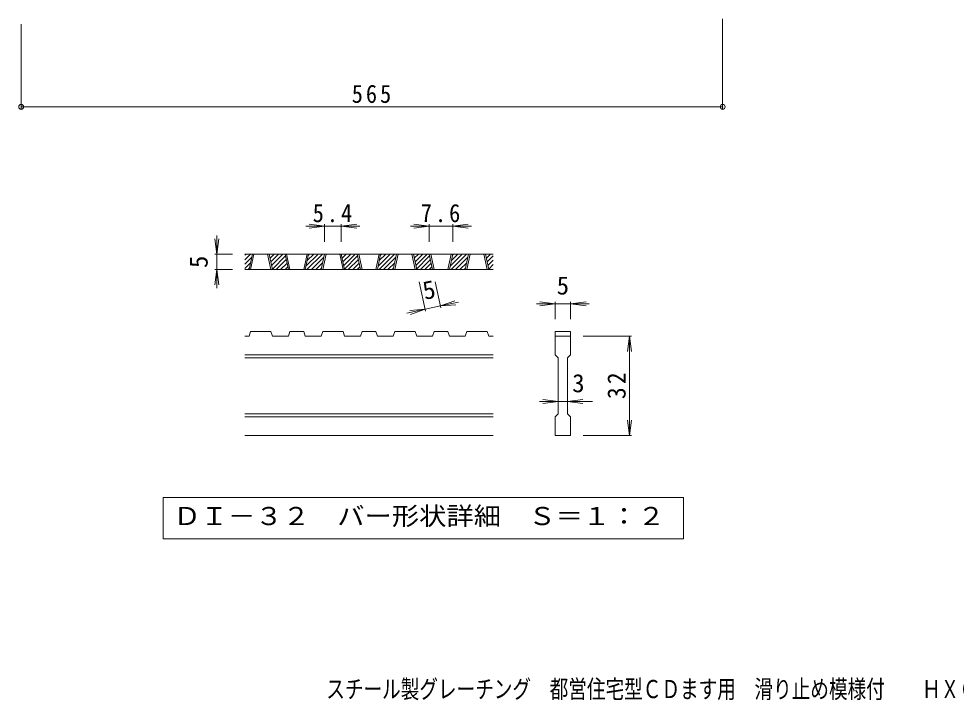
# Model space of a CAD drawing. Units: millimetres, scale not verified, with parts at other scales. Extents: x -679 to 831, y -677 to 626.
# Drawn here: x -679 to 76, y -677 to -127 of the extents above; entities that cross this region are included whole.
import ezdxf
from ezdxf.enums import TextEntityAlignment as Align

# ---------------------------------------------------------------- set-up
doc = ezdxf.new("R2010")
doc.units = ezdxf.units.MM
doc.header["$LTSCALE"] = 5
doc.header["$PDMODE"] = 32
doc.header["$PDSIZE"] = 4
for name, color, linetype, lineweight in [('A-4_寸法', 7, 'Continuous', 9), ('D-0_通り芯', 3, 'Continuous', 9), ('D-4_寸法', 7, 'Continuous', 9), ('F-5_F-5ﾚｲﾔ', 2, 'Continuous', 9)]:
    doc.layers.add(name, color=color, linetype=linetype, lineweight=lineweight)
doc.styles.add('ＭＳ ゴシック', font='')
doc.styles.get('ＭＳ ゴシック').set_extended_font_data('MS Gothic')

msp = doc.modelspace()

# ---------------------------------------------------------------- linework, layer by layer
at = {"layer": 'A-4_寸法'}
for p, q in [((-111.961, -127.378), (-111.961, -199.931)), ((-676.961, -131.878), (-676.961, -199.931)), ((-676.961, -198.431), (-111.961, -198.431))]:
    msp.add_line(p, q, dxfattribs=at)
for p in [(-676.961, -198.431), (-111.961, -198.431)]:
    msp.add_point(p, dxfattribs=at)
at = {"layer": 'D-0_通り芯'}
for p, q in [((-496.891, -321.595), (-492.358, -317.062)), ((-496.891, -318.06), (-495.893, -317.062)), ((-296.891, -317.062), (-496.891, -317.062)), ((-493.452, -329.562), (-490.777, -317.062)), ((-492.202, -329.562), (-489.527, -317.062)), ((-478.452, -317.062), (-475.777, -329.562)), ((-477.202, -317.062), (-474.527, -329.562)), ((-477.117, -317.461), (-476.718, -317.062)), ((-476.494, -320.373), (-473.182, -317.062)), ((-475.871, -323.286), (-469.647, -317.062)), ((-475.247, -326.198), (-466.111, -317.062)), ((-461.744, -329.562), (-464.419, -317.062)), ((-460.494, -329.562), (-463.169, -317.062)), ((-446.744, -317.062), (-449.419, -329.562)), ((-445.494, -317.062), (-448.169, -329.562)), ((-447.582, -326.817), (-437.827, -317.062)), ((-446.792, -329.562), (-434.292, -317.062)), ((-446.619, -322.319), (-441.363, -317.062)), ((-445.657, -317.82), (-444.898, -317.062)), ((-435.386, -329.562), (-432.711, -317.062)), ((-434.136, -329.562), (-431.461, -317.062)), ((-420.386, -317.062), (-417.711, -329.562)), ((-419.136, -317.062), (-416.461, -329.562)), ((-419.051, -317.461), (-418.652, -317.062)), ((-418.428, -320.373), (-415.116, -317.062)), ((-417.805, -323.286), (-411.581, -317.062)), ((-417.181, -326.198), (-408.045, -317.062)), ((-403.678, -329.562), (-406.353, -317.062)), ((-402.428, -329.562), (-405.103, -317.062)), ((-388.678, -317.062), (-391.353, -329.562)), ((-387.428, -317.062), (-390.103, -329.562)), ((-389.516, -326.817), (-379.761, -317.062)), ((-388.726, -329.562), (-376.226, -317.062)), ((-388.553, -322.319), (-383.297, -317.062)), ((-387.591, -317.82), (-386.832, -317.062)), ((-377.32, -329.562), (-374.645, -317.062)), ((-376.07, -329.562), (-373.395, -317.062)), ((-362.32, -317.062), (-359.645, -329.562)), ((-361.07, -317.062), (-358.395, -329.562)), ((-360.985, -317.461), (-360.586, -317.062)), ((-360.362, -320.373), (-357.05, -317.062)), ((-359.739, -323.286), (-353.515, -317.062)), ((-359.115, -326.198), (-349.979, -317.062)), ((-345.612, -329.562), (-348.287, -317.062)), ((-344.362, -329.562), (-347.037, -317.062)), ((-330.612, -317.062), (-333.287, -329.562)), ((-329.362, -317.062), (-332.037, -329.562)), ((-331.45, -326.817), (-321.695, -317.062)), ((-330.66, -329.562), (-318.16, -317.062)), ((-330.487, -322.319), (-325.231, -317.062)), ((-329.525, -317.82), (-328.766, -317.062)), ((-319.254, -329.562), (-316.579, -317.062)), ((-318.004, -329.562), (-315.329, -317.062)), ((-304.254, -317.062), (-301.579, -329.562)), ((-303.004, -317.062), (-300.329, -329.562)), ((-302.919, -317.461), (-302.52, -317.062)), ((-302.296, -320.373), (-298.984, -317.062)), ((-496.891, -325.131), (-491.31, -319.55)), ((-496.891, -328.666), (-492.272, -324.048)), ((-474.624, -329.11), (-464.094, -318.58)), ((-471.54, -329.562), (-463.471, -321.493)), ((-468.005, -329.562), (-462.848, -324.405)), ((-443.256, -329.562), (-433.244, -319.55)), ((-439.721, -329.562), (-434.206, -324.048)), ((-416.558, -329.11), (-406.028, -318.58)), ((-413.474, -329.562), (-405.405, -321.493)), ((-409.939, -329.562), (-404.782, -324.405)), ((-385.19, -329.562), (-375.178, -319.55)), ((-381.655, -329.562), (-376.14, -324.048)), ((-358.492, -329.11), (-347.962, -318.58)), ((-355.408, -329.562), (-347.339, -321.493)), ((-351.873, -329.562), (-346.716, -324.405)), ((-327.124, -329.562), (-317.112, -319.55)), ((-323.589, -329.562), (-318.074, -324.048)), ((-301.673, -323.286), (-296.891, -318.504)), ((-301.049, -326.198), (-296.891, -322.039)), ((-296.891, -329.562), (-496.891, -329.562)), ((-494.251, -329.562), (-493.235, -328.546)), ((-464.469, -329.562), (-462.225, -327.317)), ((-436.185, -329.562), (-435.169, -328.546)), ((-406.403, -329.562), (-404.159, -327.317)), ((-378.119, -329.562), (-377.103, -328.546)), ((-348.337, -329.562), (-346.093, -327.317)), ((-320.053, -329.562), (-319.037, -328.546)), ((-300.426, -329.11), (-296.891, -325.575)), ((-297.342, -329.562), (-296.891, -329.111)), ((-493.452, -383.312), (-496.891, -383.312)), ((-493.452, -383.312), (-492.202, -379.562)), ((-475.777, -379.562), (-492.202, -379.562)), ((-475.777, -379.562), (-474.527, -383.312)), ((-461.744, -383.312), (-474.527, -383.312)), ((-461.744, -383.312), (-460.494, -379.562)), ((-449.419, -379.562), (-460.494, -379.562)), ((-449.419, -379.562), (-448.169, -383.312)), ((-435.386, -383.312), (-448.169, -383.312)), ((-435.386, -383.312), (-434.136, -379.562)), ((-417.711, -379.562), (-434.136, -379.562)), ((-416.461, -383.312), (-417.711, -379.562)), ((-403.678, -383.312), (-416.461, -383.312)), ((-403.678, -383.312), (-402.428, -379.562)), ((-391.353, -379.562), (-402.428, -379.562)), ((-391.353, -379.562), (-390.103, -383.312)), ((-377.32, -383.312), (-390.103, -383.312)), ((-377.32, -383.312), (-376.07, -379.562)), ((-376.07, -379.562), (-359.645, -379.562)), ((-358.395, -383.312), (-359.645, -379.562)), ((-345.612, -383.312), (-358.395, -383.312)), ((-345.612, -383.312), (-344.362, -379.562)), ((-333.287, -379.562), (-344.362, -379.562)), ((-333.287, -379.562), (-332.037, -383.312)), ((-319.254, -383.312), (-332.037, -383.312)), ((-319.254, -383.312), (-318.004, -379.562)), ((-318.004, -379.562), (-301.579, -379.562)), ((-300.329, -383.312), (-301.579, -379.562)), ((-296.891, -383.312), (-300.329, -383.312)), ((-246.891, -379.562), (-234.391, -379.562)), ((-246.891, -379.562), (-246.891, -383.312)), ((-246.891, -383.312), (-234.391, -383.312)), ((-246.891, -398.312), (-246.891, -383.312)), ((-234.391, -379.562), (-234.391, -383.312)), ((-234.391, -383.312), (-234.391, -398.312)), ((-296.891, -398.312), (-496.891, -398.312)), ((-246.891, -398.312), (-244.391, -400.812)), ((-236.891, -400.812), (-234.391, -398.312)), ((-296.891, -400.812), (-496.891, -400.812)), ((-236.891, -400.812), (-236.891, -445.812)), ((-296.891, -445.812), (-496.891, -445.812)), ((-296.891, -448.312), (-496.891, -448.312)), ((-236.891, -445.812), (-234.391, -448.312)), ((-234.391, -448.312), (-234.391, -463.312)), ((-296.891, -463.312), (-496.891, -463.312)), ((-234.391, -463.312), (-246.891, -463.312))]:
    msp.add_line(p, q, dxfattribs=at)
msp.add_lwpolyline([(-246.891, -463.312), (-246.891, -448.312), (-244.391, -445.812), (-244.391, -400.812)], dxfattribs=at)
at = {"layer": 'D-0_通り芯', "color": 7}
msp.add_lwpolyline([(-562.718, -513.312), (-562.718, -546.538), (-143.564, -546.538), (-143.564, -513.312)], close=True, dxfattribs=at)
at = {"layer": 'D-4_寸法'}
for p, q in [((-432.711, -294.562), (-445.104, -292.93)), ((-432.711, -293.062), (-432.711, -307.062)), ((-419.136, -294.562), (-406.743, -292.93)), ((-419.136, -293.062), (-419.136, -307.062)), ((-348.287, -294.562), (-360.68, -292.93)), ((-348.287, -293.062), (-348.287, -307.062)), ((-329.362, -294.562), (-316.969, -292.93)), ((-329.362, -293.062), (-329.362, -307.062)), ((-519.391, -317.062), (-519.391, -302.062)), ((-432.711, -294.562), (-447.711, -294.562)), ((-432.711, -294.562), (-445.104, -296.193)), ((-419.136, -294.562), (-432.711, -294.562)), ((-419.136, -294.562), (-406.743, -296.193)), ((-419.136, -294.562), (-404.136, -294.562)), ((-348.287, -294.562), (-363.287, -294.562)), ((-348.287, -294.562), (-360.68, -296.193)), ((-329.362, -294.562), (-348.287, -294.562)), ((-329.362, -294.562), (-316.969, -296.193)), ((-329.362, -294.562), (-314.362, -294.562)), ((-519.391, -317.062), (-521.023, -304.669)), ((-519.391, -317.062), (-517.759, -304.669)), ((-520.891, -317.062), (-506.891, -317.062)), ((-519.391, -317.062), (-519.391, -329.562)), ((-519.391, -329.562), (-521.023, -341.955)), ((-520.891, -329.562), (-506.891, -329.562)), ((-519.391, -329.562), (-517.759, -341.955)), ((-519.391, -329.562), (-519.391, -344.562)), ((-351.244, -362.98), (-356.303, -339.341)), ((-339.021, -360.365), (-343.52, -339.341)), ((-339.335, -358.898), (-327.557, -354.709)), ((-351.558, -361.514), (-366.226, -364.652)), ((-351.558, -361.514), (-364.018, -362.511)), ((-351.558, -361.514), (-363.335, -365.702)), ((-339.335, -358.898), (-351.558, -361.514)), ((-339.335, -358.898), (-324.667, -355.759)), ((-339.335, -358.898), (-326.875, -357.9)), ((-246.891, -357.062), (-261.891, -357.062)), ((-246.891, -357.062), (-259.284, -355.43)), ((-246.891, -357.062), (-259.284, -358.694)), ((-246.891, -355.562), (-246.891, -369.562)), ((-234.391, -357.062), (-246.891, -357.062)), ((-234.391, -357.062), (-221.998, -355.43)), ((-234.391, -355.562), (-234.391, -369.562)), ((-234.391, -357.062), (-221.998, -358.694)), ((-234.391, -357.062), (-219.391, -357.062)), ((-185.391, -383.312), (-224.391, -383.312)), ((-186.891, -383.312), (-188.523, -395.705)), ((-186.891, -383.312), (-185.259, -395.705)), ((-186.891, -463.312), (-186.891, -383.312)), ((-244.391, -435.812), (-259.391, -435.812)), ((-244.391, -435.812), (-256.784, -434.18)), ((-244.391, -435.812), (-256.784, -437.443)), ((-236.891, -435.812), (-244.391, -435.812)), ((-236.891, -435.812), (-224.498, -434.18)), ((-236.891, -435.812), (-224.498, -437.443)), ((-236.891, -435.812), (-216.891, -435.812)), ((-186.891, -463.312), (-188.523, -450.919)), ((-186.891, -463.312), (-185.259, -450.919)), ((-185.391, -463.312), (-224.391, -463.312))]:
    msp.add_line(p, q, dxfattribs=at)

# ---------------------------------------------------------------- texts
at = {"layer": 'A-4_寸法', "color": 2, "insert": (-410.711, -195.431), "char_height": 14.66, "attachment_point": 7, "style": 'ＭＳ ゴシック'}
msp.add_mtext('\\T1.27;\\W0.9;565', dxfattribs=at)
at = {"layer": 'D-0_通り芯', "color": 2, "style": 'ＭＳ ゴシック', "width": 1.1}
msp.add_text('ＤＩ－３２\u3000バー形状詳細\u3000Ｓ＝１：２', height=14.66, dxfattribs=at).set_placement((-554.391, -539.925), align=Align.BOTTOM_LEFT)
at = {"layer": 'D-4_寸法', "color": 2, "style": 'ＭＳ ゴシック'}
for rotation, p in [(90, (-522.391, -328.312)), (12.079, (-350.963, -358.318))]:
    msp.add_text('5', height=14.66, rotation=rotation, dxfattribs=at).set_placement(p, align=Align.BOTTOM_LEFT)
for s, p in [('5', (-245.641, -354.062)), ('3', (-233.141, -432.812))]:
    msp.add_text(s, height=14.66, dxfattribs=at).set_placement(p, align=Align.BOTTOM_LEFT)
at = {"layer": 'D-4_寸法', "color": 2, "char_height": 14.66, "attachment_point": 7, "style": 'ＭＳ ゴシック'}
for s, insert in [('\\T1.27;\\W0.9;5.4', (-442.174, -291.562)), ('\\T1.27;\\W0.9;7.6', (-355.075, -291.562))]:
    msp.add_mtext(s, dxfattribs=dict(at, insert=insert))
at = {"layer": 'D-4_寸法', "color": 2, "insert": (-189.891, -433.937), "char_height": 14.66, "attachment_point": 7, "rotation": 90, "style": 'ＭＳ ゴシック'}
msp.add_mtext('\\T1.27;\\W0.95;32', dxfattribs=at)
at = {"layer": 'F-5_F-5ﾚｲﾔ', "style": 'ＭＳ ゴシック', "width": 0.75}
msp.add_text('スチール製グレーチング\u3000都営住宅型ＣＤます用\u3000滑り止め模様付\u3000\u3000ＨＸＣＤ\u3000５００', height=14.66, dxfattribs=at).set_placement((-431.25, -679.373), align=Align.BOTTOM_LEFT)

doc.saveas('drawing.dxf')
